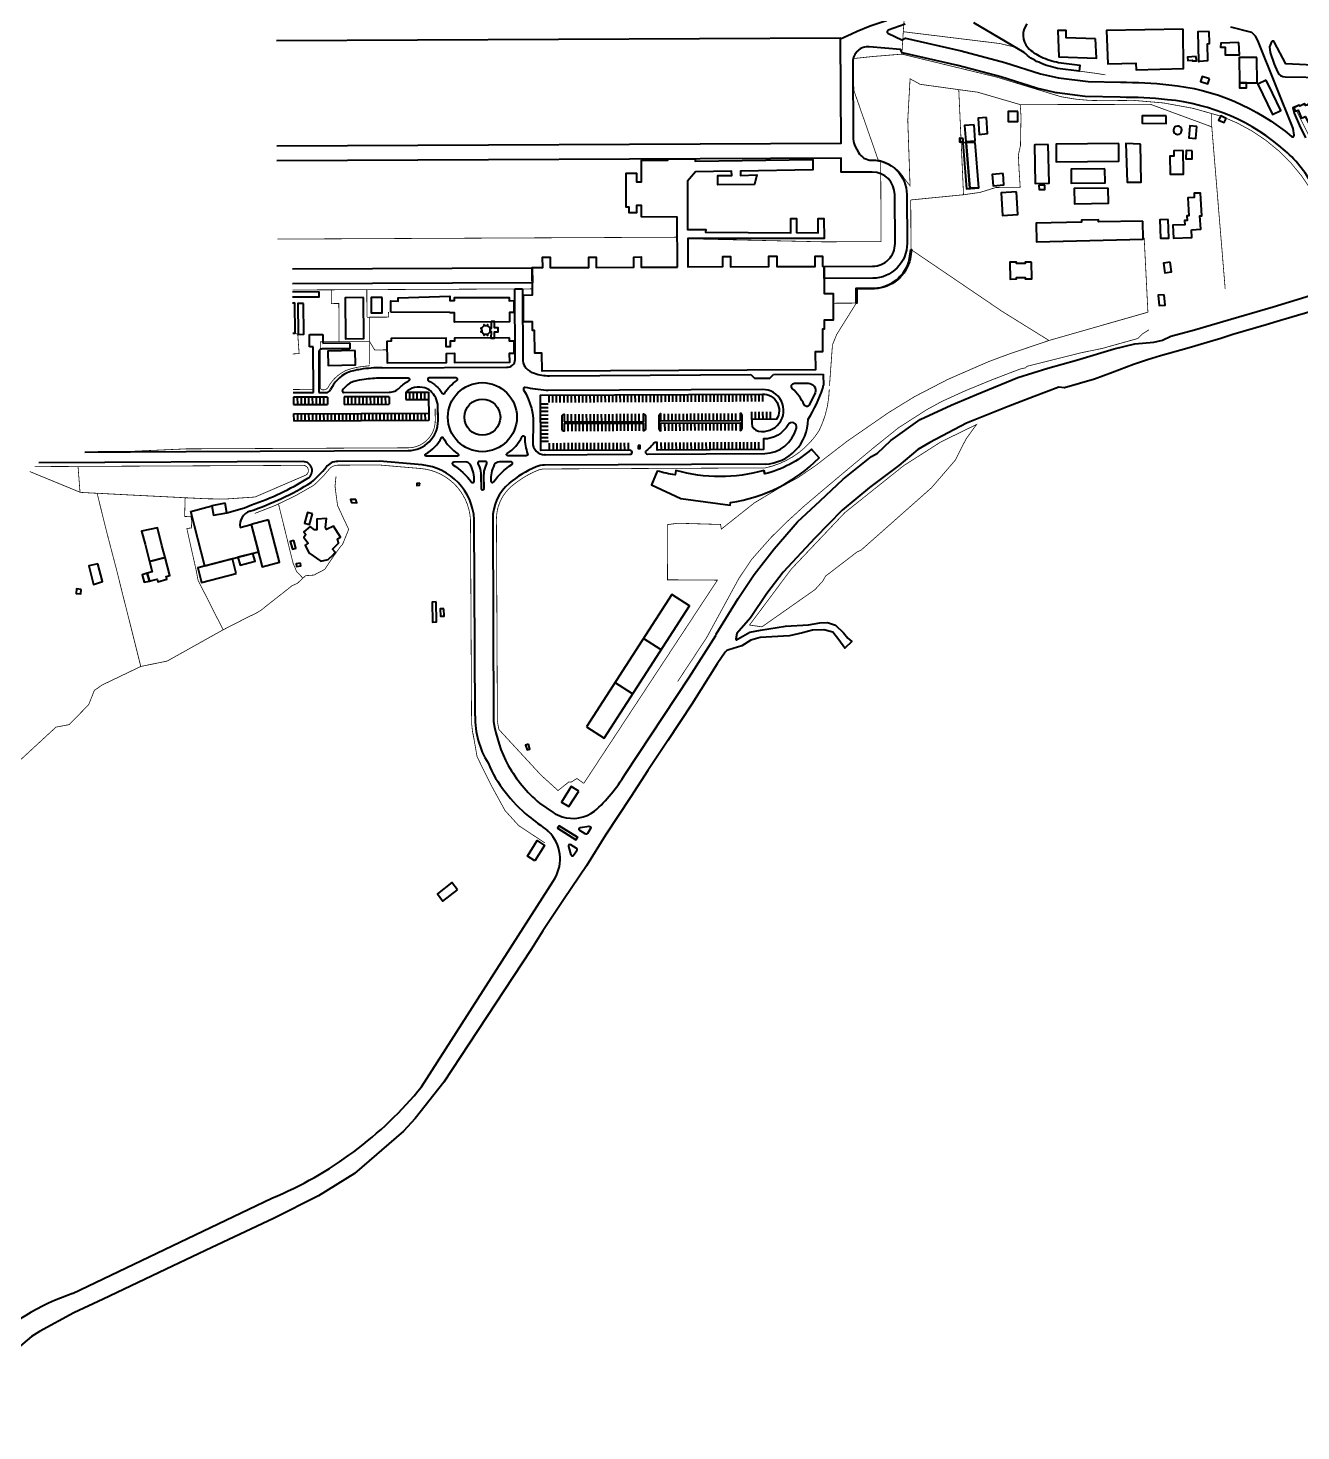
# Model space of a CAD drawing. Header units: metres. Extents: x 428 to 3974, y -4076 to 3914.
# Drawn here: x 1051.878 to 1052.612, y -369.901 to -369.091 of the extents above; entities that cross this region are included whole.
import ezdxf

# ---------------------------------------------------------------- set-up
doc = ezdxf.new("R2010")
doc.units = ezdxf.units.M
doc.header["$MEASUREMENT"] = 0
doc.linetypes.add('DASHED', pattern=[0.75, 0.5, -0.25])
for name, color, linetype, lineweight in [('C-BLDG', 253, 'Continuous', 5), ('C-FENC-AIRF-SECU', 253, 'DASHED', 0), ('C-PARK-MARK', 253, 'Continuous', 9), ('C-ROAD-AIRF', 253, 'Continuous', 5), ('C-ROAD-LAND', 253, 'Continuous', 9)]:
    doc.layers.add(name, color=color, linetype=linetype, lineweight=lineweight)
doc.layers.add('C-BLDG-TERM', color=253, linetype='Continuous')

msp = doc.modelspace()

# ---------------------------------------------------------------- linework, layer by layer
at = {"layer": 'C-BLDG', "lineweight": 40}
for points in [[(1052.49387, -369.09715), (1052.47696, -369.09667), (1052.47683, -369.09234), (1052.47216, -369.09243), (1052.47261, -369.10768), (1052.49435, -369.10834)], [(1052.54453, -369.09169), (1052.50011, -369.09238), (1052.50096, -369.11165), (1052.5172, -369.1112), (1052.51733, -369.11511), (1052.54467, -369.11436)], [(1052.55952, -369.09299), (1052.55292, -369.0932), (1052.5533, -369.11031), (1052.55368, -369.11027), (1052.55368, -369.11004), (1052.5587, -369.1098), (1052.5584, -369.10004), (1052.55966, -369.09999)], [(1052.57661, -369.09941), (1052.5661, -369.09966), (1052.56607, -369.10205), (1052.5686, -369.10214), (1052.56869, -369.10655), (1052.57689, -369.10654)], [(1052.55199, -369.10751), (1052.54696, -369.10774), (1052.54708, -369.10969), (1052.54958, -369.10954), (1052.54968, -369.10993), (1052.55213, -369.10984)], [(1052.58698, -369.10793), (1052.5768, -369.10805), (1052.57693, -369.12265), (1052.58107, -369.12263), (1052.5871, -369.12259)], [(1052.55957, -369.12034), (1052.55534, -369.11894), (1052.55443, -369.12179), (1052.55865, -369.12318)], [(1052.58107, -369.12263), (1052.57693, -369.12265), (1052.57691, -369.12555), (1052.58104, -369.1256)], [(1052.5923, -369.12103), (1052.58753, -369.12339), (1052.59598, -369.14095), (1052.60075, -369.13859), (1052.59597, -369.12867)], [(1052.63007, -369.14098), (1052.61986, -369.14066), (1052.61688, -369.13503), (1052.61592, -369.13559), (1052.61509, -369.13579), (1052.61459, -369.13477), (1052.61178, -369.13619), (1052.61147, -369.13554), (1052.60824, -369.13699), (1052.60917, -369.13897), (1052.61076, -369.13832), (1052.6128, -369.14306), (1052.61366, -369.1427), (1052.61479, -369.14209), (1052.61686, -369.14571), (1052.63007, -369.14669)], [(1052.43083, -369.14268), (1052.42612, -369.1431), (1052.42673, -369.15241), (1052.43145, -369.15198)], [(1052.44909, -369.13914), (1052.44335, -369.13913), (1052.44334, -369.14499), (1052.44908, -369.145)], [(1052.53469, -369.14162), (1052.52085, -369.14178), (1052.52086, -369.14592), (1052.53466, -369.14603)], [(1052.56927, -369.14326), (1052.5661, -369.14178), (1052.5649, -369.14414), (1052.56806, -369.14562)], [(1052.42386, -369.14682), (1052.4183, -369.14718), (1052.41891, -369.15641), (1052.42445, -369.15606)], [(1052.55243, -369.14779), (1052.54832, -369.14749), (1052.5477, -369.15444), (1052.55181, -369.15474)], [(1052.41753, -369.1547), (1052.41542, -369.15466), (1052.41538, -369.15664), (1052.41749, -369.15668)], [(1052.4192, -369.15713), (1052.41721, -369.1573), (1052.41943, -369.18391), (1052.42657, -369.18331), (1052.42657, -369.18321), (1052.42125, -369.18352)], [(1052.42438, -369.15704), (1052.41921, -369.15734), (1052.42125, -369.18352), (1052.42657, -369.18321)], [(1052.46657, -369.15824), (1052.45894, -369.15836), (1052.45864, -369.15862), (1052.45896, -369.18078), (1052.467, -369.18056)], [(1052.50721, -369.1577), (1052.47113, -369.15812), (1052.47119, -369.16823), (1052.50727, -369.16781)], [(1052.51975, -369.15795), (1052.51142, -369.1576), (1052.51207, -369.17989), (1052.52013, -369.17991)], [(1052.54448, -369.16173), (1052.53904, -369.16184), (1052.53909, -369.16497), (1052.53681, -369.16505), (1052.53689, -369.17534), (1052.54459, -369.17534), (1052.54457, -369.1739)], [(1052.54965, -369.1618), (1052.54609, -369.16178), (1052.54608, -369.16657), (1052.54964, -369.16659)], [(1052.44045, -369.17493), (1052.43427, -369.17548), (1052.43476, -369.18213), (1052.44094, -369.18158)], [(1052.49929, -369.17225), (1052.47977, -369.17255), (1052.47983, -369.18059), (1052.49936, -369.1803)], [(1052.44815, -369.18565), (1052.43939, -369.18623), (1052.44019, -369.19927), (1052.44897, -369.19871)], [(1052.46454, -369.18174), (1052.46116, -369.18182), (1052.46138, -369.18431), (1052.46465, -369.18427)], [(1052.50124, -369.18335), (1052.48154, -369.18363), (1052.48168, -369.19243), (1052.50138, -369.19214)], [(1052.5493, -369.20747), (1052.55468, -369.2071), (1052.55416, -369.19938), (1052.55523, -369.19934), (1052.55446, -369.18626), (1052.5507, -369.18637), (1052.5508, -369.18885), (1052.54718, -369.18902), (1052.54773, -369.19939), (1052.54665, -369.19951), (1052.54683, -369.20202), (1052.54531, -369.20215), (1052.54545, -369.20469), (1052.53852, -369.20479), (1052.53881, -369.21234), (1052.54947, -369.21189)], [(1052.52115, -369.20242), (1052.4956, -369.20292), (1052.49552, -369.20179), (1052.48576, -369.20198), (1052.48584, -369.20311), (1052.4595, -369.20362), (1052.45984, -369.21434), (1052.52142, -369.21282)], [(1052.53578, -369.20161), (1052.53088, -369.20176), (1052.53135, -369.21239), (1052.53625, -369.21224)], [(1052.45691, -369.22608), (1052.45685, -369.22608), (1052.45315, -369.22613), (1052.45315, -369.22691), (1052.44815, -369.22698), (1052.44814, -369.2262), (1052.44431, -369.22625), (1052.44451, -369.23591), (1052.44827, -369.23586), (1052.44825, -369.23508), (1052.45326, -369.23501), (1052.45328, -369.23579), (1052.45704, -369.23574)], [(1052.53698, -369.22613), (1052.53302, -369.22668), (1052.53377, -369.23239), (1052.53773, -369.23184)], [(1052.03667, -369.24996), (1052.03331, -369.24999), (1052.03352, -369.26785), (1052.03687, -369.2678), (1052.03667, -369.24996)], [(1052.07124, -369.24665), (1052.06065, -369.24675), (1052.06088, -369.27041), (1052.07146, -369.27031)], [(1052.08208, -369.24653), (1052.07576, -369.24653), (1052.07575, -369.25543), (1052.08207, -369.25544)], [(1052.08705, -369.25508), (1052.08697, -369.24846), (1052.0913, -369.24865), (1052.0913, -369.24669), (1052.12116, -369.24571), (1052.12118, -369.24838), (1052.1237, -369.24827), (1052.12375, -369.24666), (1052.15542, -369.24655), (1052.15543, -369.24841), (1052.15802, -369.24834), (1052.15805, -369.25525), (1052.15555, -369.2553), (1052.15546, -369.26058), (1052.12382, -369.26075), (1052.12373, -369.25551), (1052.12121, -369.25546), (1052.12114, -369.2553), (1052.08705, -369.25508)], [(1052.53356, -369.24495), (1052.52994, -369.2453), (1052.53052, -369.25125), (1052.53414, -369.2509)], [(1052.13945, -369.26453), (1052.13949, -369.2662), (1052.13897, -369.26622), (1052.13897, -369.26648), (1052.13949, -369.26646), (1052.14072, -369.26772), (1052.14073, -369.26824), (1052.14099, -369.26824), (1052.14098, -369.26772), (1052.14268, -369.2677), (1052.14269, -369.26822), (1052.14295, -369.26822), (1052.14294, -369.2677), (1052.14437, -369.26646), (1052.14496, -369.26647), (1052.14496, -369.26621), (1052.14438, -369.2662), (1052.14441, -369.26438), (1052.14496, -369.26441), (1052.14497, -369.26415), (1052.14442, -369.26412), (1052.14301, -369.26289), (1052.14301, -369.26237), (1052.14275, -369.26237), (1052.14275, -369.26289), (1052.14101, -369.2629), (1052.14101, -369.26239), (1052.14075, -369.26239), (1052.14075, -369.26291), (1052.13944, -369.26427), (1052.13892, -369.26428), (1052.13892, -369.26454), (1052.13945, -369.26453)], [(1052.14494, -369.26045), (1052.14488, -369.26414), (1052.14497, -369.26415), (1052.14496, -369.26441), (1052.14441, -369.26438), (1052.14438, -369.2662), (1052.14496, -369.26621), (1052.14496, -369.26647), (1052.14487, -369.26647), (1052.14482, -369.27), (1052.14679, -369.26999), (1052.14686, -369.26645), (1052.14901, -369.26647), (1052.14901, -369.26414), (1052.1469, -369.26414), (1052.14697, -369.26045)], [(1052.15554, -369.26994), (1052.12384, -369.2701), (1052.12384, -369.27172), (1052.12124, -369.27172), (1052.12125, -369.2751), (1052.11896, -369.2751), (1052.11896, -369.27013), (1052.08731, -369.27029), (1052.08728, -369.27187), (1052.08468, -369.27196), (1052.08483, -369.28426), (1052.11908, -369.28406), (1052.11908, -369.2788), (1052.12383, -369.27878), (1052.12385, -369.28408), (1052.15564, -369.28398), (1052.15561, -369.27865), (1052.1582, -369.27863), (1052.15816, -369.27182), (1052.15559, -369.27182)], [(1052.0665, -369.27714), (1052.05065, -369.27753), (1052.05085, -369.28589), (1052.0667, -369.28551)], [(1052.22974, -369.33198), (1052.22975, -369.33372), (1052.23105, -369.33371), (1052.23104, -369.33198)], [(1052.10377, -369.35382), (1052.10214, -369.35404), (1052.102, -369.35509), (1052.10363, -369.35487)], [(1052.06691, -369.36327), (1052.06374, -369.36311), (1052.06424, -369.36491), (1052.06742, -369.36507)], [(1051.99136, -369.36539), (1051.98361, -369.36685), (1051.98464, -369.37232), (1051.99238, -369.37086)], [(1052.04191, -369.37147), (1052.03899, -369.37074), (1052.03713, -369.37692), (1052.04005, -369.37765)], [(1051.95489, -369.38978), (1051.95225, -369.37947), (1051.94319, -369.3815), (1051.9452, -369.38891), (1051.94773, -369.39894), (1051.95679, -369.39665)], [(1052.01651, -369.37497), (1052.00648, -369.37757), (1052.01278, -369.40196), (1052.02281, -369.39936)], [(1052.05626, -369.38589), (1052.0579, -369.38493), (1052.05402, -369.37858), (1052.04999, -369.38051), (1052.04941, -369.37935), (1052.04994, -369.37409), (1052.04433, -369.37452), (1052.04427, -369.38072), (1052.04302, -369.38076), (1052.04051, -369.37879), (1052.03685, -369.38194), (1052.03802, -369.38344), (1052.03681, -369.38518), (1052.03926, -369.3884), (1052.03764, -369.38952), (1052.03977, -369.394), (1052.04655, -369.39887), (1052.0509, -369.3978), (1052.05389, -369.39489), (1052.05495, -369.39364), (1052.05327, -369.39194), (1052.05454, -369.39069), (1052.05678, -369.38839)], [(1052.03103, -369.38689), (1052.02892, -369.38746), (1052.0302, -369.39192), (1052.03224, -369.39124)], [(1052.00738, -369.39427), (1051.99868, -369.39655), (1051.99998, -369.40108), (1052.00868, -369.3988)], [(1051.91793, -369.40023), (1051.91276, -369.40151), (1051.91534, -369.41217), (1051.92062, -369.41061)], [(1051.95679, -369.39665), (1051.94773, -369.39894), (1051.94928, -369.40498), (1051.94635, -369.40574), (1051.94764, -369.41027), (1051.95049, -369.40954), (1051.9521, -369.40908), (1051.95253, -369.41065), (1051.95772, -369.40912), (1051.95734, -369.40769), (1051.95946, -369.40712)], [(1051.99774, -369.40582), (1051.99558, -369.39741), (1051.97564, -369.40268), (1051.97779, -369.41109)], [(1052.03492, -369.4), (1052.03242, -369.40033), (1052.03262, -369.40188), (1052.03513, -369.40155)], [(1051.94635, -369.40574), (1051.94341, -369.40661), (1051.94455, -369.41099), (1051.94764, -369.41027)], [(1051.90825, -369.41506), (1051.90555, -369.41485), (1051.90531, -369.41749), (1051.90802, -369.4177)], [(1052.19991, -369.49434), (1052.2101, -369.50093), (1052.25947, -369.42452), (1052.24929, -369.41794), (1052.19991, -369.49434)], [(1052.11322, -369.42232), (1052.11087, -369.4225), (1052.11108, -369.43391), (1052.11339, -369.43374)], [(1052.11764, -369.42628), (1052.1155, -369.42637), (1052.11562, -369.43055), (1052.11776, -369.43046)], [(1052.16649, -369.50448), (1052.16485, -369.50503), (1052.16565, -369.50778), (1052.16729, -369.50723)], [(1052.19548, -369.53151), (1052.19123, -369.52894), (1052.18558, -369.53786), (1052.18982, -369.54042)], [(1052.17014, -369.57179), (1052.16599, -369.56908), (1052.17158, -369.56012), (1052.17573, -369.56284)], [(1052.12554, -369.58862), (1052.1223, -369.58438), (1052.1139, -369.59093), (1052.11714, -369.59516)]]:
    msp.add_lwpolyline(points, close=True, dxfattribs=at)
for points in [[(1052.53881, -369.14999, 1), (1052.54365, -369.14997, 1)], [(1052.38731, -369.21885), (1052.38766, -369.2189), (1052.38686, -369.22421, -0.339009), (1052.36623, -369.24151), (1052.35607, -369.24156), (1052.3561, -369.2498), (1052.35575, -369.2498), (1052.35572, -369.24122), (1052.36623, -369.24117, 0.338767), (1052.38652, -369.22414), (1052.38731, -369.21885)], [(1052.30286, -369.34843), (1052.30235, -369.34636, -0.141136), (1052.25164, -369.34641), (1052.25114, -369.34895, -0.037087), (1052.24088, -369.34675), (1052.23756, -369.35466), (1052.25448, -369.36252), (1052.28299, -369.36647), (1052.28321, -369.36484, 0.166298), (1052.3343, -369.33904), (1052.32984, -369.33412, -0.123799), (1052.30286, -369.34843), (1052.30235, -369.34636)]]:
    msp.add_lwpolyline(points, format="xyb", close=True, dxfattribs=at)
for points in [[(1052.0303, -369.24612), (1052.04567, -369.24625), (1052.04569, -369.24342), (1052.03028, -369.24329)], [(1052.03039, -369.26709), (1052.03188, -369.26708), (1052.03168, -369.24979), (1052.03031, -369.24981)], [(1052.24302, -369.44999), (1052.23283, -369.4434)], [(1052.22656, -369.47546), (1052.21637, -369.46887)]]:
    msp.add_lwpolyline(points, dxfattribs=at)
at = {"layer": 'C-BLDG-TERM', "lineweight": 40}
msp.add_lwpolyline([(1052.25253, -369.22912), (1052.25241, -369.20015), (1052.23178, -369.20009), (1052.23174, -369.19344), (1052.22885, -369.19345), (1052.22887, -369.19773), (1052.22455, -369.19774), (1052.22454, -369.19437), (1052.22289, -369.19438), (1052.22281, -369.17482), (1052.22879, -369.1748), (1052.22881, -369.17979), (1052.23165, -369.17978), (1052.23169, -369.16732), (1052.24693, -369.16719), (1052.24692, -369.1666), (1052.26279, -369.16648), (1052.26281, -369.16785), (1052.33069, -369.16686), (1052.33071, -369.17295), (1052.28898, -369.17356), (1052.28893, -369.17613), (1052.29827, -369.17581), (1052.29706, -369.18129), (1052.27586, -369.18146), (1052.27581, -369.17621), (1052.28381, -369.17616), (1052.28379, -369.17364), (1052.2629, -369.17395), (1052.25824, -369.1795), (1052.25839, -369.20728), (1052.26882, -369.20736), (1052.26868, -369.20891), (1052.31795, -369.20914), (1052.31802, -369.20096), (1052.32116, -369.20093), (1052.32131, -369.20908), (1052.33369, -369.20914), (1052.33379, -369.20092), (1052.33701, -369.20088), (1052.33712, -369.21257), (1052.25842, -369.21247), (1052.25844, -369.22883), (1052.27872, -369.22873), (1052.27869, -369.22286), (1052.28318, -369.22285), (1052.28319, -369.22878), (1052.30533, -369.22866), (1052.30532, -369.22278), (1052.3098, -369.22277), (1052.30982, -369.22864), (1052.33196, -369.22858), (1052.33194, -369.22269), (1052.33625, -369.22267), (1052.33626, -369.22851), (1052.3372, -369.22863), (1052.33719, -369.24434), (1052.34238, -369.24432), (1052.34245, -369.25969), (1052.33726, -369.25972), (1052.33728, -369.26492), (1052.33617, -369.26492), (1052.33623, -369.27795), (1052.33207, -369.27797), (1052.33212, -369.28827), (1052.17438, -369.28905), (1052.17423, -369.2787), (1052.1702, -369.27874), (1052.16999, -369.26569), (1052.16893, -369.26567), (1052.1688, -369.26563), (1052.16878, -369.26058), (1052.16363, -369.26053), (1052.16353, -369.24514), (1052.16875, -369.24512), (1052.1687, -369.22933), (1052.1747, -369.22931), (1052.17468, -369.22337), (1052.17899, -369.22335), (1052.17901, -369.22929), (1052.20133, -369.22921), (1052.20131, -369.22328), (1052.20561, -369.22327), (1052.20563, -369.22919), (1052.22736, -369.2291), (1052.22735, -369.2232), (1052.23161, -369.22318), (1052.23163, -369.22908), (1052.25253, -369.22912)], close=True, dxfattribs=at)
at = {"layer": 'C-FENC-AIRF-SECU', "lineweight": 40, "ltscale": 0.2, "const_width": 0.000433, "flags": 128}
for points in [[(1052.38346, -369.08393), (1052.38205, -369.10607)], [(1052.25842, -369.21266), (1052.33712, -369.21444), (1052.37005, -369.21428), (1052.36983, -369.16755), (1052.36835, -369.16709), (1052.35431, -369.12696), (1052.35422, -369.10861), (1052.36524, -369.10744), (1052.38205, -369.10607)], [(1052.38718, -369.19025), (1052.41765, -369.18725), (1052.4149, -369.12656), (1052.42576, -369.12803)], [(1052.42576, -369.12803), (1052.45036, -369.1352), (1052.52572, -369.13509), (1052.56096, -369.14805), (1052.56092, -369.1402)], [(1052.41765, -369.18725), (1052.42729, -369.18586), (1052.43641, -369.18304), (1052.45037, -369.18302), (1052.44967, -369.17214), (1052.44931, -369.16422), (1052.45052, -369.15887), (1052.45083, -369.14185), (1052.45037, -369.1352)], [(1052.56096, -369.14805), (1052.5687, -369.24147)], [(1052.38731, -369.21885), (1052.38718, -369.19025)], [(1052.25246, -369.21175), (1052.02147, -369.21285)], [(1052.52142, -369.21236), (1052.52195, -369.21234), (1052.5241, -369.25504)], [(1052.44006, -369.25467), (1052.38731, -369.21885)], [(1052.16874, -369.24158), (1052.03028, -369.24223)], [(1052.05267, -369.24213), (1052.0527, -369.25006), (1052.05703, -369.25004), (1052.05714, -369.27209), (1052.07477, -369.272)], [(1052.07325, -369.25791), (1052.07317, -369.24203)], [(1052.34198, -369.27393), (1052.34442, -369.26792), (1052.35575, -369.2498), (1052.34214, -369.24987)], [(1052.07323, -369.25795), (1052.08573, -369.25789), (1052.08571, -369.25485)], [(1052.07483, -369.28523), (1052.07475, -369.25795)], [(1052.44006, -369.25467), (1052.467, -369.27138)], [(1052.46698, -369.27138), (1052.52411, -369.25504)], [(1052.25263, -369.46824), (1052.26934, -369.44295), (1052.28798, -369.40872), (1052.2952, -369.39792), (1052.30667, -369.38494), (1052.31594, -369.37584), (1052.32554, -369.36708), (1052.33544, -369.35867), (1052.35202, -369.34473), (1052.3657, -369.33334), (1052.38013, -369.32176), (1052.39626, -369.31142), (1052.40506, -369.3066), (1052.41834, -369.30054), (1052.4343, -369.29398), (1052.45033, -369.28786), (1052.45347, -369.28715), (1052.45444, -369.28626), (1052.48603, -369.27836), (1052.49754, -369.27602), (1052.5182, -369.27025), (1052.521, -369.26751), (1052.52475, -369.2652)], [(1052.03045, -369.27915), (1052.0341, -369.27892), (1052.03332, -369.26798), (1052.03188, -369.26708)], [(1052.07477, -369.272), (1052.0777, -369.27683), (1052.08474, -369.27679)], [(1052.19841, -369.52709), (1052.27556, -369.40974), (1052.24676, -369.40954), (1052.24666, -369.37768), (1052.25299, -369.37688), (1052.2774, -369.3776), (1052.27782, -369.38028), (1052.29684, -369.36517), (1052.31196, -369.35611), (1052.32215, -369.35052), (1052.33242, -369.34348), (1052.34613, -369.33288), (1052.35036, -369.32961), (1052.37447, -369.31295), (1052.38923, -369.30388), (1052.40845, -369.29391), (1052.43228, -369.28352), (1052.44446, -369.27902), (1052.467, -369.27138)], [(1052.34027, -369.29749), (1052.34198, -369.27393)], [(1052.03055, -369.29968), (1052.0423, -369.2996)], [(1051.93678, -369.33541), (1051.96883, -369.33395)], [(1051.90782, -369.35907), (1051.87858, -369.34704)], [(1051.91749, -369.3596), (1051.90761, -369.35906), (1051.90649, -369.34441)], [(1052.03799, -369.3491), (1052.00863, -369.36175), (1051.99112, -369.36294), (1051.98017, -369.36275), (1051.93405, -369.36045)], [(1052.0222, -369.36578), (1052.02303, -369.36925), (1052.02447, -369.37505), (1052.02663, -369.38378), (1052.0285, -369.39159), (1052.03065, -369.40002), (1052.0326, -369.40469), (1052.03628, -369.4086), (1052.03783, -369.40715), (1052.04263, -369.40682), (1052.04887, -369.40356), (1052.05139, -369.39972), (1052.05558, -369.39368), (1052.05816, -369.39013), (1052.05913, -369.38916), (1052.0627, -369.38045), (1052.0563, -369.36671), (1052.05557, -369.36145), (1052.05483, -369.35548), (1052.0554, -369.34975)], [(1051.93405, -369.36045), (1051.91748, -369.35957)], [(1051.94269, -369.45957), (1051.93644, -369.43458), (1051.93241, -369.4187), (1051.92874, -369.4039), (1051.92308, -369.38223), (1051.91788, -369.36125), (1051.91749, -369.3596), (1051.91748, -369.35957)], [(1051.968, -369.37303), (1051.9683, -369.36224)], [(1051.96927, -369.37988), (1051.97172, -369.39096), (1051.97462, -369.40382), (1051.97573, -369.40978), (1051.99023, -369.4384), (1051.95795, -369.45645), (1051.94269, -369.45957), (1051.92006, -369.47042), (1051.91774, -369.47214), (1051.91589, -369.47334), (1051.91262, -369.48161), (1051.90135, -369.49315), (1051.89375, -369.49458), (1051.87353, -369.51322), (1051.85965, -369.52369)], [(1051.968, -369.37303), (1051.97175, -369.37288)], [(1051.96927, -369.37988), (1051.97202, -369.37962), (1051.97175, -369.37288)], [(1052.03628, -369.4086), (1052.03314, -369.41156), (1052.03004, -369.41295), (1052.0233, -369.41826), (1052.01545, -369.42441), (1052.0121, -369.42713), (1052.00933, -369.42876), (1052.00291, -369.43192), (1051.99023, -369.4384)], [(1052.17594, -369.56141), (1052.16086, -369.55147), (1052.15295, -369.54272), (1052.145, -369.52819), (1052.13683, -369.51172), (1052.13454, -369.49854)], [(1052.14946, -369.496), (1052.17368, -369.52224), (1052.18356, -369.53121), (1052.18988, -369.52619), (1052.19109, -369.52638), (1052.19448, -369.52425), (1052.19841, -369.52709)]]:
    msp.add_lwpolyline(points, dxfattribs=at)
for points in [[(1052.3829, -369.09313), (1052.43882, -369.09998), (1052.44738, -369.10207), (1052.45305, -369.10552, 0.069344), (1052.46018, -369.11031, 0.063344), (1052.47199, -369.1143), (1052.48442, -369.11588), (1052.49397, -369.11714), (1052.4996, -369.11805)], [(1052.38205, -369.10607), (1052.43672, -369.11931), (1052.47395, -369.13066, 0.055323), (1052.49872, -369.13293, -0.094697), (1052.56665, -369.142, -0.217915), (1052.62671, -369.20166, 0.214899), (1052.65798, -369.22345), (1053.0986, -369.25013)], [(1052.4149, -369.12656), (1052.39266, -369.1235), (1052.38679, -369.12032), (1052.38546, -369.14417), (1052.38678, -369.18213), (1052.38354, -369.17793, 0.210377), (1052.36835, -369.16709, 18705.798356)], [(1052.7649, -369.2169), (1052.65964, -369.21053, -0.239704), (1052.63656, -369.19215), (1052.60986, -369.13869)], [(1052.04667, -369.27214, 0.030573), (1052.04627, -369.27214), (1052.05726, -369.27208)], [(1052.07491, -369.28595, 0.003801), (1052.06918, -369.28661, 0.055798), (1052.06119, -369.28867, 0.162827), (1052.05075, -369.29856, -0.277542), (1052.04762, -369.29986), (1052.0464, -369.29926), (1052.04627, -369.27214)], [(1052.14946, -369.496, -0.016241), (1052.14855, -369.49112), (1052.148, -369.37458, -0.220897), (1052.15676, -369.3555, -0.079028), (1052.17171, -369.34636, -0.096729), (1052.17578, -369.34555), (1052.30316, -369.34494, 0.202579), (1052.33432, -369.32334, 0.107027), (1052.34015, -369.29961)], [(1052.11263, -369.31081), (1052.11267, -369.31755, -0.414214), (1052.09701, -369.33335), (1051.96883, -369.33395)], [(1051.93781, -369.33536, -0.020262), (1051.93678, -369.33541), (1051.91046, -369.33553)], [(1051.88139, -369.3442), (1052.03641, -369.34347, -0.761032), (1052.03799, -369.3491)], [(1052.00848, -369.37123, 0.055376), (1052.04259, -369.35494, 0.043779), (1052.05132, -369.34585, -0.228674), (1052.0564, -369.34337), (1052.0804, -369.34326), (1052.10491, -369.34536, -0.366094), (1052.13301, -369.37472), (1052.13363, -369.48814, 0.068214), (1052.13511, -369.50183, 0.068214)]]:
    msp.add_lwpolyline(points, format="xyb", dxfattribs=at)
msp.add_lwpolyline([(1052.42516, -369.31987), (1052.40455, -369.32995), (1052.38316, -369.3436), (1052.34916, -369.37073), (1052.31821, -369.40336), (1052.29412, -369.43565), (1052.30128, -369.4367), (1052.31315, -369.42837), (1052.33195, -369.41517), (1052.33639, -369.41027), (1052.33807, -369.40737), (1052.35622, -369.39345), (1052.35862, -369.39232), (1052.39916, -369.3564), (1052.41291, -369.34045), (1052.4191, -369.32824), (1052.42516, -369.31987)], close=True, dxfattribs=at)
at = {"layer": 'C-PARK-MARK', "lineweight": 40}
for points in [[(1052.05039, -369.30401), (1052.03089, -369.3041)], [(1052.03089, -369.3041), (1052.03091, -369.30843)], [(1052.03306, -369.30409), (1052.03308, -369.30842)], [(1052.03522, -369.30408), (1052.03524, -369.30841)], [(1052.03739, -369.30407), (1052.03741, -369.3084)], [(1052.03956, -369.30406), (1052.03958, -369.30839)], [(1052.04172, -369.30405), (1052.04174, -369.30838)], [(1052.04389, -369.30404), (1052.04391, -369.30837)], [(1052.04605, -369.30403), (1052.04607, -369.30836)], [(1052.04822, -369.30402), (1052.04824, -369.30835)], [(1052.05039, -369.30401), (1052.05041, -369.30834)], [(1052.08601, -369.30384), (1052.06002, -369.30396)], [(1052.06002, -369.30396), (1052.06004, -369.30829)], [(1052.06219, -369.30395), (1052.06221, -369.30828)], [(1052.06435, -369.30394), (1052.06438, -369.30827)], [(1052.06652, -369.30393), (1052.06654, -369.30826)], [(1052.06869, -369.30392), (1052.06871, -369.30825)], [(1052.07085, -369.30391), (1052.07087, -369.30824)], [(1052.07302, -369.3039), (1052.07304, -369.30823)], [(1052.07518, -369.30389), (1052.07521, -369.30822)], [(1052.07735, -369.30388), (1052.07737, -369.30821)], [(1052.07952, -369.30387), (1052.07954, -369.3082)], [(1052.08168, -369.30386), (1052.0817, -369.30819)], [(1052.08385, -369.30385), (1052.08387, -369.30818)], [(1052.08601, -369.30384), (1052.08603, -369.30817)], [(1052.09561, -369.30119), (1052.09563, -369.30553)], [(1052.09563, -369.30553), (1052.10887, -369.30546)], [(1052.09777, -369.30118), (1052.09779, -369.30552)], [(1052.09994, -369.30117), (1052.09996, -369.30551)], [(1052.1021, -369.30116), (1052.10213, -369.3055)], [(1052.10427, -369.30115), (1052.10429, -369.30549)], [(1052.10644, -369.30114), (1052.10646, -369.30548)], [(1052.17839, -369.30721), (1052.17836, -369.30288)], [(1052.18055, -369.3072), (1052.18053, -369.30287)], [(1052.18272, -369.30719), (1052.1827, -369.30286)], [(1052.18488, -369.30718), (1052.18486, -369.30285)], [(1052.18705, -369.30717), (1052.18703, -369.30284)], [(1052.18922, -369.30716), (1052.18919, -369.30283)], [(1052.19138, -369.30715), (1052.19136, -369.30282)], [(1052.19355, -369.30714), (1052.19353, -369.30281)], [(1052.19571, -369.30713), (1052.19569, -369.3028)], [(1052.19788, -369.30712), (1052.19786, -369.30279)], [(1052.20005, -369.30711), (1052.20002, -369.30278)], [(1052.20221, -369.3071), (1052.20219, -369.30277)], [(1052.20438, -369.30709), (1052.20436, -369.30276)], [(1052.20654, -369.30708), (1052.20652, -369.30275)], [(1052.20871, -369.30707), (1052.20869, -369.30274)], [(1052.21088, -369.30706), (1052.21085, -369.30273)], [(1052.21304, -369.30705), (1052.21302, -369.30272)], [(1052.21521, -369.30704), (1052.21519, -369.30271)], [(1052.21737, -369.30703), (1052.21735, -369.3027)], [(1052.21954, -369.30702), (1052.21952, -369.30269)], [(1052.22171, -369.30701), (1052.22168, -369.30268)], [(1052.22387, -369.307), (1052.22385, -369.30266)], [(1052.22604, -369.30699), (1052.22602, -369.30265)], [(1052.2282, -369.30698), (1052.22818, -369.30264)], [(1052.23037, -369.30697), (1052.23035, -369.30263)], [(1052.23253, -369.30696), (1052.23251, -369.30262)], [(1052.2347, -369.30695), (1052.23468, -369.30261)], [(1052.23687, -369.30694), (1052.23685, -369.3026)], [(1052.23903, -369.30693), (1052.23901, -369.30259)], [(1052.2412, -369.30691), (1052.24118, -369.30258)], [(1052.24336, -369.3069), (1052.24334, -369.30257)], [(1052.24553, -369.30689), (1052.24551, -369.30256)], [(1052.2477, -369.30688), (1052.24768, -369.30255)], [(1052.24986, -369.30687), (1052.24984, -369.30254)], [(1052.25203, -369.30686), (1052.25201, -369.30253)], [(1052.25419, -369.30685), (1052.25417, -369.30252)], [(1052.25636, -369.30684), (1052.25634, -369.30251)], [(1052.25853, -369.30683), (1052.25851, -369.3025)], [(1052.26069, -369.30682), (1052.26067, -369.30249)], [(1052.26286, -369.30681), (1052.26284, -369.30248)], [(1052.26502, -369.3068), (1052.265, -369.30247)], [(1052.26719, -369.30679), (1052.26717, -369.30246)], [(1052.26936, -369.30678), (1052.26934, -369.30245)], [(1052.27152, -369.30677), (1052.2715, -369.30244)], [(1052.27369, -369.30676), (1052.27367, -369.30243)], [(1052.27585, -369.30675), (1052.27583, -369.30242)], [(1052.27802, -369.30674), (1052.278, -369.30241)], [(1052.28019, -369.30673), (1052.28017, -369.3024)], [(1052.28235, -369.30672), (1052.28233, -369.30239)], [(1052.28452, -369.30671), (1052.2845, -369.30238)], [(1052.28668, -369.3067), (1052.28666, -369.30237)], [(1052.28885, -369.30669), (1052.28883, -369.30236)], [(1052.29102, -369.30668), (1052.291, -369.30235)], [(1052.29318, -369.30667), (1052.29316, -369.30234)], [(1052.29535, -369.30666), (1052.29533, -369.30233)], [(1052.29751, -369.30665), (1052.29749, -369.30232)], [(1052.29968, -369.30664), (1052.29966, -369.30231)], [(1052.30185, -369.30663), (1052.30183, -369.3023)], [(1052.03091, -369.30843), (1052.05041, -369.30834)], [(1052.03094, -369.31363), (1052.10891, -369.31326)], [(1052.03094, -369.31363), (1052.03096, -369.31796)], [(1052.0331, -369.31362), (1052.03312, -369.31795)], [(1052.03527, -369.31361), (1052.03529, -369.31794)], [(1052.03743, -369.3136), (1052.03745, -369.31793)], [(1052.0396, -369.31359), (1052.03962, -369.31792)], [(1052.04177, -369.31358), (1052.04179, -369.31791)], [(1052.04393, -369.31357), (1052.04395, -369.3179)], [(1052.0461, -369.31356), (1052.04612, -369.31789)], [(1052.04826, -369.31355), (1052.04828, -369.31788)], [(1052.05043, -369.31354), (1052.05045, -369.31787)], [(1052.0526, -369.31353), (1052.05262, -369.31786)], [(1052.05476, -369.31352), (1052.05478, -369.31785)], [(1052.05693, -369.31351), (1052.05695, -369.31784)], [(1052.05909, -369.3135), (1052.05911, -369.31783)], [(1052.06004, -369.30829), (1052.08603, -369.30817)], [(1052.06126, -369.31349), (1052.06128, -369.31782)], [(1052.06343, -369.31348), (1052.06345, -369.31781)], [(1052.06559, -369.31347), (1052.06561, -369.3178)], [(1052.06776, -369.31346), (1052.06778, -369.31779)], [(1052.06992, -369.31345), (1052.06994, -369.31778)], [(1052.07209, -369.31344), (1052.07211, -369.31777)], [(1052.07426, -369.31343), (1052.07428, -369.31776)], [(1052.07642, -369.31342), (1052.07644, -369.31775)], [(1052.07859, -369.31341), (1052.07861, -369.31774)], [(1052.08075, -369.31339), (1052.08077, -369.31773)], [(1052.08292, -369.31338), (1052.08294, -369.31772)], [(1052.08509, -369.31337), (1052.08511, -369.31771)], [(1052.08725, -369.31336), (1052.08727, -369.3177)], [(1052.08942, -369.31335), (1052.08944, -369.31769)], [(1052.09158, -369.31334), (1052.0916, -369.31768)], [(1052.09375, -369.31333), (1052.09377, -369.31767)], [(1052.09592, -369.31332), (1052.09594, -369.31766)], [(1052.09808, -369.31331), (1052.0981, -369.31764)], [(1052.10025, -369.3133), (1052.10027, -369.31763)], [(1052.10241, -369.31329), (1052.10243, -369.31762)], [(1052.10458, -369.31328), (1052.1046, -369.31761)], [(1052.10675, -369.31327), (1052.10677, -369.3176)], [(1052.11422, -369.31324), (1052.11424, -369.31757)], [(1052.17787, -369.30808), (1052.17353, -369.3081)], [(1052.17788, -369.31025), (1052.17354, -369.31027)], [(1052.17789, -369.31241), (1052.17355, -369.31243)], [(1052.1779, -369.31458), (1052.17356, -369.3146)], [(1052.18927, -369.31828), (1052.18925, -369.31395)], [(1052.19143, -369.31827), (1052.19141, -369.31394)], [(1052.1936, -369.31826), (1052.19358, -369.31393)], [(1052.19577, -369.31825), (1052.19575, -369.31392)], [(1052.19793, -369.31824), (1052.19791, -369.31391)], [(1052.2001, -369.31823), (1052.20008, -369.3139)], [(1052.20226, -369.31822), (1052.20224, -369.31389)], [(1052.20443, -369.31821), (1052.20441, -369.31388)], [(1052.2066, -369.3182), (1052.20658, -369.31387)], [(1052.20876, -369.31819), (1052.20874, -369.31386)], [(1052.21093, -369.31818), (1052.21091, -369.31385)], [(1052.21309, -369.31817), (1052.21307, -369.31384)], [(1052.21526, -369.31816), (1052.21524, -369.31383)], [(1052.21743, -369.31815), (1052.21741, -369.31382)], [(1052.21959, -369.31814), (1052.21957, -369.31381)], [(1052.22176, -369.31813), (1052.22174, -369.3138)], [(1052.22392, -369.31812), (1052.2239, -369.31379)], [(1052.22609, -369.31811), (1052.22607, -369.31378)], [(1052.22826, -369.3181), (1052.22824, -369.31377)], [(1052.23042, -369.31809), (1052.2304, -369.31376)], [(1052.2451, -369.31802), (1052.24508, -369.31369)], [(1052.24727, -369.31801), (1052.24724, -369.31368)], [(1052.24943, -369.318), (1052.24941, -369.31367)], [(1052.2516, -369.31799), (1052.25158, -369.31366)], [(1052.25376, -369.31798), (1052.25374, -369.31365)], [(1052.25593, -369.31797), (1052.25591, -369.31364)], [(1052.2581, -369.31796), (1052.25807, -369.31363)], [(1052.26026, -369.31795), (1052.26024, -369.31362)], [(1052.26243, -369.31794), (1052.26241, -369.31361)], [(1052.26459, -369.31793), (1052.26457, -369.3136)], [(1052.26676, -369.31792), (1052.26674, -369.31358)], [(1052.26892, -369.31791), (1052.2689, -369.31357)], [(1052.27109, -369.3179), (1052.27107, -369.31356)], [(1052.27326, -369.31789), (1052.27324, -369.31355)], [(1052.27542, -369.31788), (1052.2754, -369.31354)], [(1052.27759, -369.31787), (1052.27757, -369.31353)], [(1052.27975, -369.31786), (1052.27973, -369.31352)], [(1052.28192, -369.31785), (1052.2819, -369.31351)], [(1052.28409, -369.31783), (1052.28407, -369.3135)], [(1052.28625, -369.31782), (1052.28623, -369.31349)], [(1052.2954, -369.31696), (1052.29538, -369.31262)], [(1052.29756, -369.31695), (1052.29754, -369.31261)], [(1052.29973, -369.31694), (1052.29971, -369.3126)], [(1052.30189, -369.31693), (1052.30187, -369.31259)], [(1052.30406, -369.31692), (1052.30404, -369.31258)], [(1052.30623, -369.31691), (1052.30621, -369.31257)], [(1052.17791, -369.31675), (1052.17357, -369.31677)], [(1052.17792, -369.31891), (1052.17359, -369.31893)], [(1052.17793, -369.32108), (1052.1736, -369.3211)], [(1052.17794, -369.32324), (1052.17361, -369.32326)], [(1052.18927, -369.31943), (1052.18929, -369.32376)], [(1052.19144, -369.31942), (1052.19146, -369.32375)], [(1052.19361, -369.31941), (1052.19363, -369.32374)], [(1052.19577, -369.3194), (1052.19579, -369.32373)], [(1052.19794, -369.31939), (1052.19796, -369.32372)], [(1052.2001, -369.31938), (1052.20012, -369.32371)], [(1052.20227, -369.31937), (1052.20229, -369.3237)], [(1052.20444, -369.31936), (1052.20446, -369.32369)], [(1052.2066, -369.31935), (1052.20662, -369.32368)], [(1052.20877, -369.31934), (1052.20879, -369.32367)], [(1052.21093, -369.31933), (1052.21095, -369.32366)], [(1052.2131, -369.31932), (1052.21312, -369.32365)], [(1052.21527, -369.31931), (1052.21529, -369.32364)], [(1052.21743, -369.3193), (1052.21745, -369.32363)], [(1052.2196, -369.31929), (1052.21962, -369.32362)], [(1052.22176, -369.31928), (1052.22178, -369.32361)], [(1052.22393, -369.31927), (1052.22395, -369.3236)], [(1052.2261, -369.31926), (1052.22612, -369.32359)], [(1052.22826, -369.31925), (1052.22828, -369.32358)], [(1052.23043, -369.31924), (1052.23045, -369.32357)], [(1052.2451, -369.31917), (1052.24513, -369.3235)], [(1052.24727, -369.31916), (1052.24729, -369.32349)], [(1052.24944, -369.31915), (1052.24946, -369.32348)], [(1052.2516, -369.31914), (1052.25162, -369.32347)], [(1052.25377, -369.31913), (1052.25379, -369.32346)], [(1052.25593, -369.31911), (1052.25596, -369.32345)], [(1052.2581, -369.3191), (1052.25812, -369.32344)], [(1052.26027, -369.31909), (1052.26029, -369.32343)], [(1052.26243, -369.31908), (1052.26245, -369.32342)], [(1052.2646, -369.31907), (1052.26462, -369.32341)], [(1052.26676, -369.31906), (1052.26678, -369.3234)], [(1052.26893, -369.31905), (1052.26895, -369.32339)], [(1052.2711, -369.31904), (1052.27112, -369.32338)], [(1052.27326, -369.31903), (1052.27328, -369.32336)], [(1052.27543, -369.31902), (1052.27545, -369.32335)], [(1052.27759, -369.31901), (1052.27761, -369.32334)], [(1052.27976, -369.319), (1052.27978, -369.32333)], [(1052.28193, -369.31899), (1052.28195, -369.32332)], [(1052.28409, -369.31898), (1052.28411, -369.32331)], [(1052.28626, -369.31897), (1052.28628, -369.3233)], [(1052.17795, -369.32541), (1052.17362, -369.32543)], [(1052.17796, -369.32757), (1052.17363, -369.3276)], [(1052.17797, -369.32974), (1052.17364, -369.32976)], [(1052.1785, -369.3306), (1052.17852, -369.33494)], [(1052.18066, -369.33059), (1052.18068, -369.33493)], [(1052.18283, -369.33058), (1052.18285, -369.33492)], [(1052.18499, -369.33057), (1052.18501, -369.33491)], [(1052.18716, -369.33056), (1052.18718, -369.3349)], [(1052.18933, -369.33055), (1052.18935, -369.33489)], [(1052.19149, -369.33054), (1052.19151, -369.33488)], [(1052.19366, -369.33053), (1052.19368, -369.33487)], [(1052.19582, -369.33052), (1052.19584, -369.33485)], [(1052.19799, -369.33051), (1052.19801, -369.33484)], [(1052.20016, -369.3305), (1052.20018, -369.33483)], [(1052.20232, -369.33049), (1052.20234, -369.33482)], [(1052.20449, -369.33048), (1052.20451, -369.33481)], [(1052.20665, -369.33047), (1052.20667, -369.3348)], [(1052.20882, -369.33046), (1052.20884, -369.33479)], [(1052.21099, -369.33045), (1052.21101, -369.33478)], [(1052.21315, -369.33044), (1052.21317, -369.33477)], [(1052.21532, -369.33043), (1052.21534, -369.33476)], [(1052.21748, -369.33042), (1052.2175, -369.33475)], [(1052.21965, -369.33041), (1052.21967, -369.33474)], [(1052.22182, -369.3304), (1052.22184, -369.33473)], [(1052.22398, -369.33039), (1052.224, -369.33472)], [(1052.24299, -369.3303), (1052.24301, -369.33463)], [(1052.24516, -369.33029), (1052.24518, -369.33462)], [(1052.24732, -369.33028), (1052.24734, -369.33461)], [(1052.24949, -369.33027), (1052.24951, -369.3346)], [(1052.25166, -369.33026), (1052.25168, -369.33459)], [(1052.25382, -369.33025), (1052.25384, -369.33458)], [(1052.25599, -369.33024), (1052.25601, -369.33457)], [(1052.25815, -369.33023), (1052.25817, -369.33456)], [(1052.26032, -369.33022), (1052.26034, -369.33455)], [(1052.26249, -369.33021), (1052.26251, -369.33454)], [(1052.26465, -369.3302), (1052.26467, -369.33453)], [(1052.26682, -369.33019), (1052.26684, -369.33452)], [(1052.26898, -369.33018), (1052.269, -369.33451)], [(1052.27115, -369.33017), (1052.27117, -369.3345)], [(1052.27332, -369.33016), (1052.27334, -369.33449)], [(1052.27548, -369.33015), (1052.2755, -369.33448)], [(1052.27765, -369.33014), (1052.27767, -369.33447)], [(1052.27981, -369.33012), (1052.27983, -369.33446)], [(1052.28198, -369.33011), (1052.282, -369.33445)], [(1052.28414, -369.3301), (1052.28417, -369.33444)], [(1052.28631, -369.33009), (1052.28633, -369.33443)], [(1052.28848, -369.33008), (1052.2885, -369.33442)], [(1052.29064, -369.33007), (1052.29066, -369.33441)], [(1052.29281, -369.33006), (1052.29283, -369.3344)], [(1052.29497, -369.33005), (1052.295, -369.33439)], [(1052.29714, -369.33004), (1052.29716, -369.33437)], [(1052.29931, -369.33003), (1052.29933, -369.33436)]]:
    msp.add_lwpolyline(points, dxfattribs=at)
at = {"layer": 'C-ROAD-AIRF', "lineweight": 40}
for points in [[(1052.3554, -369.07285), (1052.35842, -369.07649), (1052.36033, -369.07875), (1052.36279, -369.08131), (1052.36531, -369.08372), (1052.36746, -369.0851), (1052.36948, -369.08603), (1052.37127, -369.08673), (1052.37302, -369.08688), (1052.36382, -369.08994), (1052.35617, -369.093), (1052.35298, -369.09463), (1052.34663, -369.09743)], [(1052.02122, -369.15896), (1052.34696, -369.15742), (1052.34667, -369.09677), (1052.02102, -369.09832)], [(1052.61457, -369.13478), (1052.6118, -369.13619), (1052.6115, -369.13552), (1052.60785, -369.13716), (1052.60847, -369.14016), (1052.61154, -369.14723), (1052.615, -369.15435)], [(1052.03022, -369.23009), (1052.16869, -369.22943), (1052.16873, -369.2381), (1052.03026, -369.23875)]]:
    msp.add_lwpolyline(points, dxfattribs=at)
for points in [[(1052.45414, -369.0886, 0.349956), (1052.45473, -369.10232, 0.094243), (1052.46243, -369.1076, 0.053951), (1052.47256, -369.11088), (1052.48485, -369.11244), (1052.48442, -369.11588), (1052.47199, -369.1143, -0.054543), (1052.46103, -369.11077, -0.090068), (1052.4526, -369.10508), (1052.42369, -369.08796)], [(1052.38395, -369.08877), (1052.37412, -369.09229, 0.665272), (1052.37403, -369.09389), (1052.38251, -369.09798), (1052.38411, -369.09694), (1052.38411, -369.09694), (1052.41634, -369.10416), (1052.44156, -369.11091), (1052.46212, -369.11736), (1052.47257, -369.11982), (1052.48951, -369.12187), (1052.50825, -369.12233, -0.027278), (1052.53622, -369.12375, -0.153367), (1052.60707, -369.15366, -0.153367), (1052.60707, -369.15366, 0.688083), (1052.60849, -369.15288), (1052.60797, -369.14907), (1052.58749, -369.09818), (1052.58627, -369.09563), (1052.58473, -369.09413), (1052.58402, -369.09351), (1052.57205, -369.09044)], [(1052.62013, -369.18347, 0.092911), (1052.60334, -369.16189, 0.158771), (1052.53535, -369.13237, 0.027446), (1052.50816, -369.131), (1052.48795, -369.13045), (1052.47174, -369.12845, -0.027327), (1052.47035, -369.1282), (1052.45983, -369.12572), (1052.43914, -369.11924), (1052.41427, -369.11258), (1052.38222, -369.10539), (1052.38121, -369.10338), (1052.36321, -369.10181, 0.441232), (1052.3538, -369.11049), (1052.35401, -369.15518, 0.125245), (1052.35509, -369.15932), (1052.35699, -369.16278, 0.274717), (1052.36462, -369.16727), (1052.36488, -369.16727, -0.414214), (1052.3849, -369.1871), (1052.38504, -369.21541, -0.414214), (1052.3652, -369.23543), (1052.33723, -369.23556), (1052.3372, -369.22863), (1052.36517, -369.2285, 0.414214), (1052.37811, -369.21544), (1052.37797, -369.18713, 0.41421), (1052.36491, -369.1742), (1052.36489, -369.1742), (1052.34704, -369.17428), (1052.347, -369.16608), (1052.347, -369.16608), (1052.347, -369.16608), (1052.02126, -369.16763)], [(1052.63115, -369.11308), (1052.60374, -369.11164), (1052.59705, -369.09898, 0.632251), (1052.59548, -369.09904), (1052.59431, -369.10182), (1052.59472, -369.10516), (1052.59701, -369.1119), (1052.59891, -369.11636, 0.295241), (1052.60337, -369.1192), (1052.65135, -369.11999)]]:
    msp.add_lwpolyline(points, format="xyb", dxfattribs=at)
at = {"layer": 'C-ROAD-LAND', "lineweight": 40}
for p, q in [((1052.15868, -369.24162), (1052.16301, -369.2416)), ((1052.15887, -369.28241), (1052.15868, -369.24162)), ((1052.16301, -369.2416), (1052.1632, -369.28312)), ((1052.59643, -369.25195), (1052.62722, -369.24256)), ((1052.56727, -369.26047), (1052.59643, -369.25195)), ((1052.53738, -369.26892), (1052.55092, -369.26518)), ((1052.55092, -369.26518), (1052.56727, -369.26047)), ((1052.04003, -369.26792), (1052.04782, -369.26787)), ((1052.04007, -369.27514), (1052.04003, -369.26792)), ((1052.04782, -369.26787), (1052.04784, -369.27285)), ((1052.04784, -369.27285), (1052.0634, -369.27278)), ((1052.0634, -369.27278), (1052.06341, -369.27624)), ((1052.50463, -369.27629), (1052.51658, -369.27332)), ((1052.51658, -369.27332), (1052.52755, -369.27229)), ((1052.52755, -369.27229), (1052.5326, -369.27117)), ((1052.52755, -369.27229), (1052.52755, -369.27229)), ((1052.5326, -369.27117), (1052.53738, -369.26892)), ((1052.04213, -369.27513), (1052.04007, -369.27514)), ((1052.04231, -369.30145), (1052.04213, -369.27513)), ((1052.04542, -369.27733), (1052.04552, -369.30143)), ((1052.06341, -369.27624), (1052.04738, -369.2762)), ((1052.46631, -369.28728), (1052.48288, -369.2828)), ((1052.48288, -369.2828), (1052.50463, -369.27629)), ((1052.08208, -369.28708), (1052.15387, -369.28685)), ((1052.30797, -369.291), (1052.33668, -369.29087)), ((1052.33668, -369.29087), (1052.33672, -369.29742)), ((1052.44903, -369.29284), (1052.46631, -369.28728)), ((1052.17859, -369.29171), (1052.29493, -369.29106)), ((1052.29493, -369.29106), (1052.29693, -369.29313)), ((1052.29693, -369.29313), (1052.30585, -369.29307)), ((1052.30585, -369.29307), (1052.30797, -369.291)), ((1052.42522, -369.30248), (1052.44903, -369.29284)), ((1052.03056, -369.3015), (1052.04231, -369.30145)), ((1052.04552, -369.30143), (1052.05057, -369.30141)), ((1052.09561, -369.30119), (1052.10885, -369.30113)), ((1052.10885, -369.30113), (1052.10893, -369.31759)), ((1052.41043, -369.30863), (1052.42522, -369.30248)), ((1052.11424, -369.31115), (1052.11423, -369.30953)), ((1052.11427, -369.31754), (1052.11424, -369.31115)), ((1052.39256, -369.31699), (1052.41043, -369.30863)), ((1052.10893, -369.31759), (1052.03096, -369.31796)), ((1052.37572, -369.3292), (1052.39256, -369.31699)), ((1052.36792, -369.33637), (1052.37572, -369.3292)), ((1051.91046, -369.33583), (1051.93679, -369.33571)), ((1051.96884, -369.33556), (1052.09702, -369.33495)), ((1052.34814, -369.35148), (1052.3646, -369.33832)), ((1052.3646, -369.33832), (1052.36792, -369.33637)), ((1052.0364, -369.3413), (1051.88377, -369.34203)), ((1052.08049, -369.34109), (1052.05639, -369.34121)), ((1052.10512, -369.34321), (1052.08049, -369.34109)), ((1052.3031, -369.34278), (1052.17577, -369.34338)), ((1052.33497, -369.36398), (1052.34814, -369.35148)), ((1051.9715, -369.37005), (1051.98361, -369.36685)), ((1051.97965, -369.40162), (1051.9715, -369.37005)), ((1051.98361, -369.36685), (1051.98464, -369.37232)), ((1051.98464, -369.37232), (1051.99238, -369.37086)), ((1051.99238, -369.37086), (1052.00249, -369.36805)), ((1052.00249, -369.36805), (1052.00663, -369.36628)), ((1052.00573, -369.36988), (1052.00573, -369.36988)), ((1052.32173, -369.37606), (1052.33497, -369.36398)), ((1051.99996, -369.37928), (1052.00641, -369.37759)), ((1052.00641, -369.37759), (1052.01063, -369.39363)), ((1052.13579, -369.48816), (1052.13518, -369.37464)), ((1052.14583, -369.37459), (1052.14639, -369.49129)), ((1052.30833, -369.39166), (1052.32173, -369.37606)), ((1052.01063, -369.39363), (1051.97965, -369.40162)), ((1052.29678, -369.40651), (1052.30833, -369.39166)), ((1052.28764, -369.42026), (1052.29678, -369.40651)), ((1052.27493, -369.44093), (1052.28764, -369.42026)), ((1052.25947, -369.46554), (1052.27461, -369.44165)), ((1052.27461, -369.44165), (1052.27493, -369.44093)), ((1052.22232, -369.52184), (1052.25947, -369.46554)), ((1052.17287, -369.53842), (1052.18071, -369.5439)), ((1052.10482, -369.70218), (1052.1807, -369.58352)), ((1051.90331, -369.82161), (1052.01842, -369.76651))]:
    msp.add_line(p, q, dxfattribs=at)
for points in [[(1052.62497, -369.25264), (1052.60059, -369.25983), (1052.59229, -369.26228), (1052.57305, -369.2679), (1052.56611, -369.27016), (1052.55829, -369.27261), (1052.55124, -369.27461), (1052.5465, -369.27595), (1052.53141, -369.28027), (1052.52382, -369.28256), (1052.51584, -369.28532), (1052.5036, -369.28993), (1052.49327, -369.29374), (1052.47599, -369.29878), (1052.47264, -369.29826), (1052.45844, -369.30379), (1052.44341, -369.30944), (1052.41931, -369.31906), (1052.39814, -369.33022), (1052.39129, -369.33438), (1052.38031, -369.34347), (1052.3633, -369.35624), (1052.34766, -369.36929), (1052.33173, -369.38555), (1052.3135, -369.4051), (1052.3041, -369.41752), (1052.29458, -369.43149), (1052.28687, -369.44055), (1052.28622, -369.44372), (1052.2863, -369.44417), (1052.28653, -369.44434), (1052.28717, -369.44388), (1052.28763, -369.44359), (1052.29425, -369.43972), (1052.30044, -369.4387), (1052.3149, -369.43623), (1052.32816, -369.43562), (1052.3347, -369.43435), (1052.33916, -369.43427), (1052.34371, -369.43567), (1052.34837, -369.44011), (1052.35095, -369.44321), (1052.3532, -369.44511), (1052.34909, -369.449), (1052.34559, -369.44413), (1052.34212, -369.43976), (1052.33708, -369.43846), (1052.33038, -369.43868), (1052.32474, -369.44023), (1052.31716, -369.44181), (1052.30018, -369.44286), (1052.29481, -369.44436), (1052.28971, -369.44762), (1052.28221, -369.44996), (1052.28099, -369.45044), (1052.27996, -369.4514), (1052.27548, -369.45813), (1052.27548, -369.45813), (1052.27548, -369.45813), (1052.26086, -369.48129), (1052.24697, -369.50234), (1052.23538, -369.51962), (1052.22565, -369.53475), (1052.21097, -369.55705), (1052.20004, -369.5746), (1052.1871, -369.59363), (1052.17481, -369.61221), (1052.16796, -369.623), (1052.13214, -369.67762), (1052.11763, -369.69961), (1052.10111, -369.72053), (1052.09426, -369.72786), (1052.066, -369.75228), (1052.04536, -369.76517), (1052.01932, -369.7783), (1051.98374, -369.79492), (1051.96109, -369.80588), (1051.92101, -369.82489), (1051.90401, -369.83278), (1051.88431, -369.84349), (1051.87957, -369.84634), (1051.85787, -369.86465)], [(1051.93679, -369.33571), (1051.96884, -369.33556)]]:
    msp.add_lwpolyline(points, dxfattribs=at)
for points in [[(1052.09712, -369.29308), (1052.08003, -369.29316, 0.029065), (1052.07035, -369.29406, 0.044455), (1052.06418, -369.29558, 0.117065), (1052.05914, -369.3, 0.611185), (1052.05985, -369.30136), (1052.086, -369.30124, 0.201665), (1052.09218, -369.29861, -0.085168), (1052.09751, -369.29472, 0.79418), (1052.09712, -369.29308), (1052.09712, -369.29308)], [(1052.12464, -369.29297), (1052.10916, -369.29303, 0.79418), (1052.10878, -369.29468, -0.138615), (1052.1167, -369.30174, 0.551318), (1052.11816, -369.30173, -0.105989), (1052.12513, -369.29456, 0.743133), (1052.12464, -369.29297)], [(1052.22509, -369.33472), (1052.17366, -369.33496), (1052.17351, -369.3029), (1052.3016, -369.3023, -0.594673), (1052.3097, -369.31689), (1052.2954, -369.31696), (1052.29541, -369.31937, 0.381808), (1052.29928, -369.32366, 1.108748), (1052.30159, -369.2997), (1052.17783, -369.30028, -0.02255), (1052.17666, -369.30024, -0.029001), (1052.16458, -369.29849), (1052.16458, -369.29849, 0.669219), (1052.16368, -369.29982, -0.153944), (1052.16923, -369.32204, 0.012978), (1052.16895, -369.33015, 0.433889), (1052.17611, -369.33732), (1052.17572, -369.33732), (1052.2251, -369.33708, 1)], [(1052.31999, -369.29609), (1052.32799, -369.29605, -0.502714), (1052.33207, -369.30164), (1052.32855, -369.3088, -0.50381), (1052.32567, -369.30861, 0.107846), (1052.31877, -369.29905, -0.645537), (1052.31999, -369.29609, -0.617749)], [(1052.1871, -369.31829), (1052.23284, -369.31808), (1052.23282, -369.31375), (1052.23289, -369.31375, -0.414214), (1052.23397, -369.31482), (1052.23401, -369.32247, -0.414214), (1052.23293, -369.32356), (1052.23287, -369.32356), (1052.23285, -369.31922), (1052.18711, -369.31944), (1052.18713, -369.32377), (1052.18706, -369.32377, -0.414214), (1052.18598, -369.3227), (1052.18594, -369.31505, -0.414214), (1052.18702, -369.31396), (1052.18708, -369.31396), (1052.1871, -369.31829)], [(1052.28867, -369.31781), (1052.24293, -369.31803), (1052.24291, -369.3137), (1052.24285, -369.3137, 0.414214), (1052.24177, -369.31479), (1052.24181, -369.32243, 0.414214), (1052.2429, -369.32351), (1052.24296, -369.32351), (1052.24294, -369.31918), (1052.28868, -369.31896), (1052.2887, -369.32329), (1052.28876, -369.32329, 0.414214), (1052.28984, -369.3222), (1052.2898, -369.31456, 0.414214), (1052.28872, -369.31348), (1052.28865, -369.31348), (1052.28867, -369.31781)], [(1052.23454, -369.33491, 0.720806), (1052.23526, -369.33704), (1052.30294, -369.33671, 0.322998), (1052.32118, -369.322, 0.879525), (1052.31642, -369.32002, -0.266742), (1052.30224, -369.32825), (1052.30227, -369.33435), (1052.24085, -369.33464), (1052.24083, -369.33031), (1052.23961, -369.33032, 0.224951), (1052.23895, -369.33064, -0.060501), (1052.23454, -369.3349, 0.060501)], [(1052.12545, -369.33807), (1052.10748, -369.33816, -0.870804), (1052.10721, -369.33685, 0.143004), (1052.11627, -369.32744, -0.634655), (1052.11715, -369.32743, 0.124141), (1052.12579, -369.33684, -0.720224), (1052.12545, -369.33807)], [(1052.16519, -369.33788), (1052.15451, -369.33793, -0.720224), (1052.15416, -369.3367, 0.131485), (1052.16286, -369.32684, -0.762508), (1052.16445, -369.32735, 0.103231), (1052.16603, -369.33678, -0.494622), (1052.16519, -369.33788, -0.000009)], [(1052.13307, -369.34332, 0.275031), (1052.13001, -369.34152), (1052.12335, -369.34155, 0.748822), (1052.12289, -369.34315, -0.092556), (1052.13355, -369.35309, 0.697179), (1052.13511, -369.35263, 0.144103)], [(1052.14248, -369.34238, 0.526684), (1052.14167, -369.34121), (1052.13813, -369.34123, 0.526684), (1052.13732, -369.34241), (1052.13817, -369.34458, -0.092328), (1052.13907, -369.34925), (1052.1391, -369.35682, 1), (1052.14084, -369.35681), (1052.1408, -369.34925, -0.092328), (1052.14165, -369.34456)], [(1052.15692, -369.34299, 0.748822), (1052.15645, -369.34139), (1052.14978, -369.34142, 0.275031), (1052.14675, -369.34325, 0.144103), (1052.14479, -369.35259, 0.697179), (1052.14636, -369.35302, -0.092556)], [(1052.19931, -369.55627), (1052.19612, -369.55419, -0.685495), (1052.19645, -369.55261), (1052.20142, -369.55181, -0.641581), (1052.20229, -369.55312), (1052.20052, -369.556, -0.422131)], [(1052.19412, -369.56452), (1052.19086, -369.56255, 0.685495), (1052.18958, -369.56353), (1052.19101, -369.56835, 0.641581), (1052.19257, -369.56857), (1052.1944, -369.56573, 0.422131)]]:
    msp.add_lwpolyline(points, format="xyb", close=True, dxfattribs=at)
for points in [[(1052.18326, -369.55296), (1052.18418, -369.55149), (1052.19483, -369.55819), (1052.19391, -369.55965)], [(1052.18326, -369.55296), (1052.18418, -369.55149), (1052.19483, -369.55819), (1052.19391, -369.55965)], [(1052.18326, -369.55296), (1052.19391, -369.55965), (1052.19483, -369.55819), (1052.18418, -369.55149), (1052.18326, -369.55296)]]:
    msp.add_lwpolyline(points, close=True, dxfattribs=at)
for radius in [0.01993, 0.0104]:
    msp.add_circle((1052.13987, -369.31565), radius, dxfattribs=at)
for centre, radius, start, end in [((1052.04812, -369.27971), 0.00359, 101.85421, 138.54809), ((1052.15413, -369.2821), 0.00475, 266.92878, 356.24139), ((1052.07096, -369.30842), 0.02059, 116.45763, 155.02978), ((1052.0758, -369.32943), 0.04185, 98.75523, 109.55122), ((1052.08235, -369.37199), 0.08491, 90.18344, 98.75523), ((1052.16964, -369.2827), 0.00645, 183.72103, 225.17173), ((1052.1724, -369.28088), 0.00971, 221.19255, 255.36602), ((1052.1778, -369.26975), 0.02198, 249.05011, 272.03972), ((1052.10546, -369.31351), 0.01577, 107.6434, 128.64964), ((1052.10308, -369.31138), 0.01312, 73.82038, 100.57087), ((1052.10284, -369.31009), 0.01197, 54.07898, 70.98315), ((1052.25502, -369.27129), 0.08599, 328.0128, 341.32714), ((1052.33238, -369.29744), 0.00433, 341.32714, 0.27137), ((1052.04812, -369.29714), 0.00492, 299.82476, 328.25736), ((1052.10069, -369.3104), 0.01357, 3.6936, 47.47632), ((1052.09694, -369.31762), 0.01733, 270.27144, 0.27137), ((1052.30186, -369.31671), 0.0261, 272.73394, 359.70774), ((1052.03642, -369.3465), 0.0052, 301.3339, 90.27144), ((1051.99517, -369.3006), 0.06995, 311.25377, 321.12839), ((1052.05643, -369.34987), 0.00866, 90.27144, 141.70517), ((1052.1016, -369.37666), 0.03364, 3.43249, 84.00447), ((1052.19295, -369.39795), 0.05795, 112.37131, 130.44559), ((1052.17584, -369.35638), 0.013, 90.27144, 112.37131), ((1051.95221, -369.20959), 0.16899, 288.4636, 301.81356), ((1051.95605, -369.21707), 0.15755, 288.72571, 301.82224), ((1052.17293, -369.37447), 0.02709, 130.44559, 180.27137), ((1052.00854, -369.37807), 0.00866, 108.95972, 188.00131), ((1052.18432, -369.48956), 0.04855, 178.35165, 211.99594), ((1052.22415, -369.4796), 0.07864, 188.5519, 208.14979), ((1052.2074, -369.4887), 0.06954, 202.4735, 218.52335), ((1052.2242, -369.47739), 0.07975, 209.53006, 229.93031), ((1052.14356, -369.47435), 0.09197, 311.56672, 328.91072), ((1052.22309, -369.47813), 0.08841, 217.5546, 230.14), ((1052.76122, -368.76781), 0.97946, 232.60824, 233.42484), ((1052.19212, -369.52643), 0.02086, 236.86174, 252.67499), ((1052.19212, -369.52643), 0.02086, 252.67499, 306.7019), ((1052.16251, -369.57074), 0.02223, 40.71896, 47.33926), ((1052.16251, -369.57074), 0.02223, 324.91332, 40.71896), ((1051.93422, -369.56325), 0.22001, 292.50232, 320.84163), ((1051.94846, -369.95338), 0.13929, 108.91377, 157.87266)]:
    msp.add_arc(centre, radius, start, end, dxfattribs=at)

doc.saveas('drawing.dxf')
